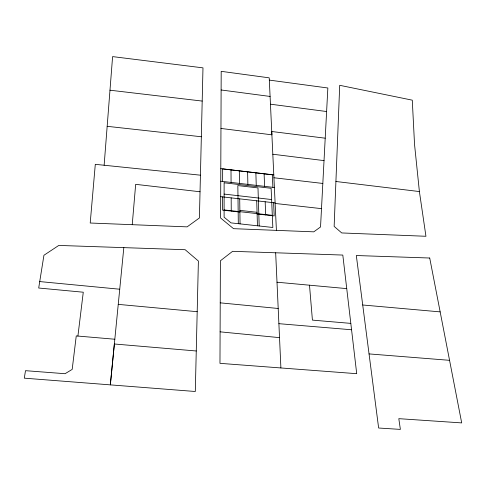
<?xml version="1.0" encoding="UTF-8"?>
<svg xmlns="http://www.w3.org/2000/svg" width="486" height="486" viewBox="0 0 486 486"><rect width="100%" height="100%" fill="white"/><g stroke="black" fill="none" stroke-linecap="round" stroke-linejoin="round"><path stroke-width="0.73" d="M222.606 196.891L222.576 210.128L239.896 212.072M222.637 181.424L222.661 168.879L272.324 174.82L272.895 187.323M114.824 339.234L76.253 335.923L72.189 369.396L65.069 373.71L25.497 370.678L24.3 378.163L195.299 391.497L198.397 261.037L185.154 249.713L58.794 245.43L43.934 255.265L38.698 288.022L83.276 292.214L77.912 336.063M325.207 138.194L327.85 87.996L269.323 80.099L269.22 77.839L221.191 71.333L220.595 218.007L233.553 228.675L313.768 231.84L320.535 226.962L325.207 138.194L271.741 131.499L276.413 230.37M104.132 165.24L112.6 56.607L202.984 67.864L199.412 217.959L187.11 226.865L90.208 223.019L95.299 164.329L200.426 175.179M132.235 224.696L135.667 184.34L200.032 191.763M123.821 247.635L110.334 384.876L114.362 343.991L196.277 350.989M280.902 367.957L219.97 363.34L220.395 260.788L232.6 251.323L342.806 255.065L356.712 373.685L280.902 367.957L275.665 252.787M369.05 353.911L449.532 360.32M278.885 323.676L351.56 329.763M350.813 323.384L312.419 320.116L309.497 285.191M362.72 304.989L440.109 311.878M277.002 282.214L346.737 288.617M118.244 304.376L197.195 311.69M39.724 281.576L119.732 289.219M220.219 302.845L278.205 308.482M220.103 331.841L279.523 337.642M107.169 126.317L201.344 136.76M275.137 203.452L321.501 208.64M239.871 210.365L257.058 212.297M224.113 209.916L272.312 215.322M257.106 214.004L274.207 215.918L273.606 202.729M224.119 194.078L271.619 199.546M220.687 196.666L275.119 202.905M220.796 168.654L273.794 174.887M273.922 177.761L322.826 183.453M220.747 181.205L274.39 187.499M109.982 90.202L202.194 101.07M335.917 181.491L419.394 191.557L425.943 236.275L341.731 232.946L334.143 226.397L339.708 85.305L412.28 100.165L414.54 144.427L419.394 191.557M272.816 154.232L324.028 160.611M220.96 128.45L271.899 134.822L269.323 80.099M270.459 104.192L326.61 111.525M221.118 89.977L270.101 96.447M264.111 173.842L264.584 186.351M265.168 201.763L265.672 214.964M259.196 225.984L257.987 187.906L237.842 185.591L238.316 223.688M255.873 172.852L256.244 185.373M256.711 200.797L257.459 225.796M247.605 171.868L247.884 184.388M239.319 170.872L239.495 183.404M239.707 198.847L240.06 223.882M231.002 169.881L231.075 182.414M231.172 197.869L231.251 211.1M224.125 182.791L224.107 217.206L231.02 222.886L272.846 227.484L271.121 188.295L224.125 182.791M429.715 258.017L356.317 255.527L378.637 428.02L400.379 429.393L398.806 418.665L461.7 422.905L429.715 258.017"/></g></svg>
